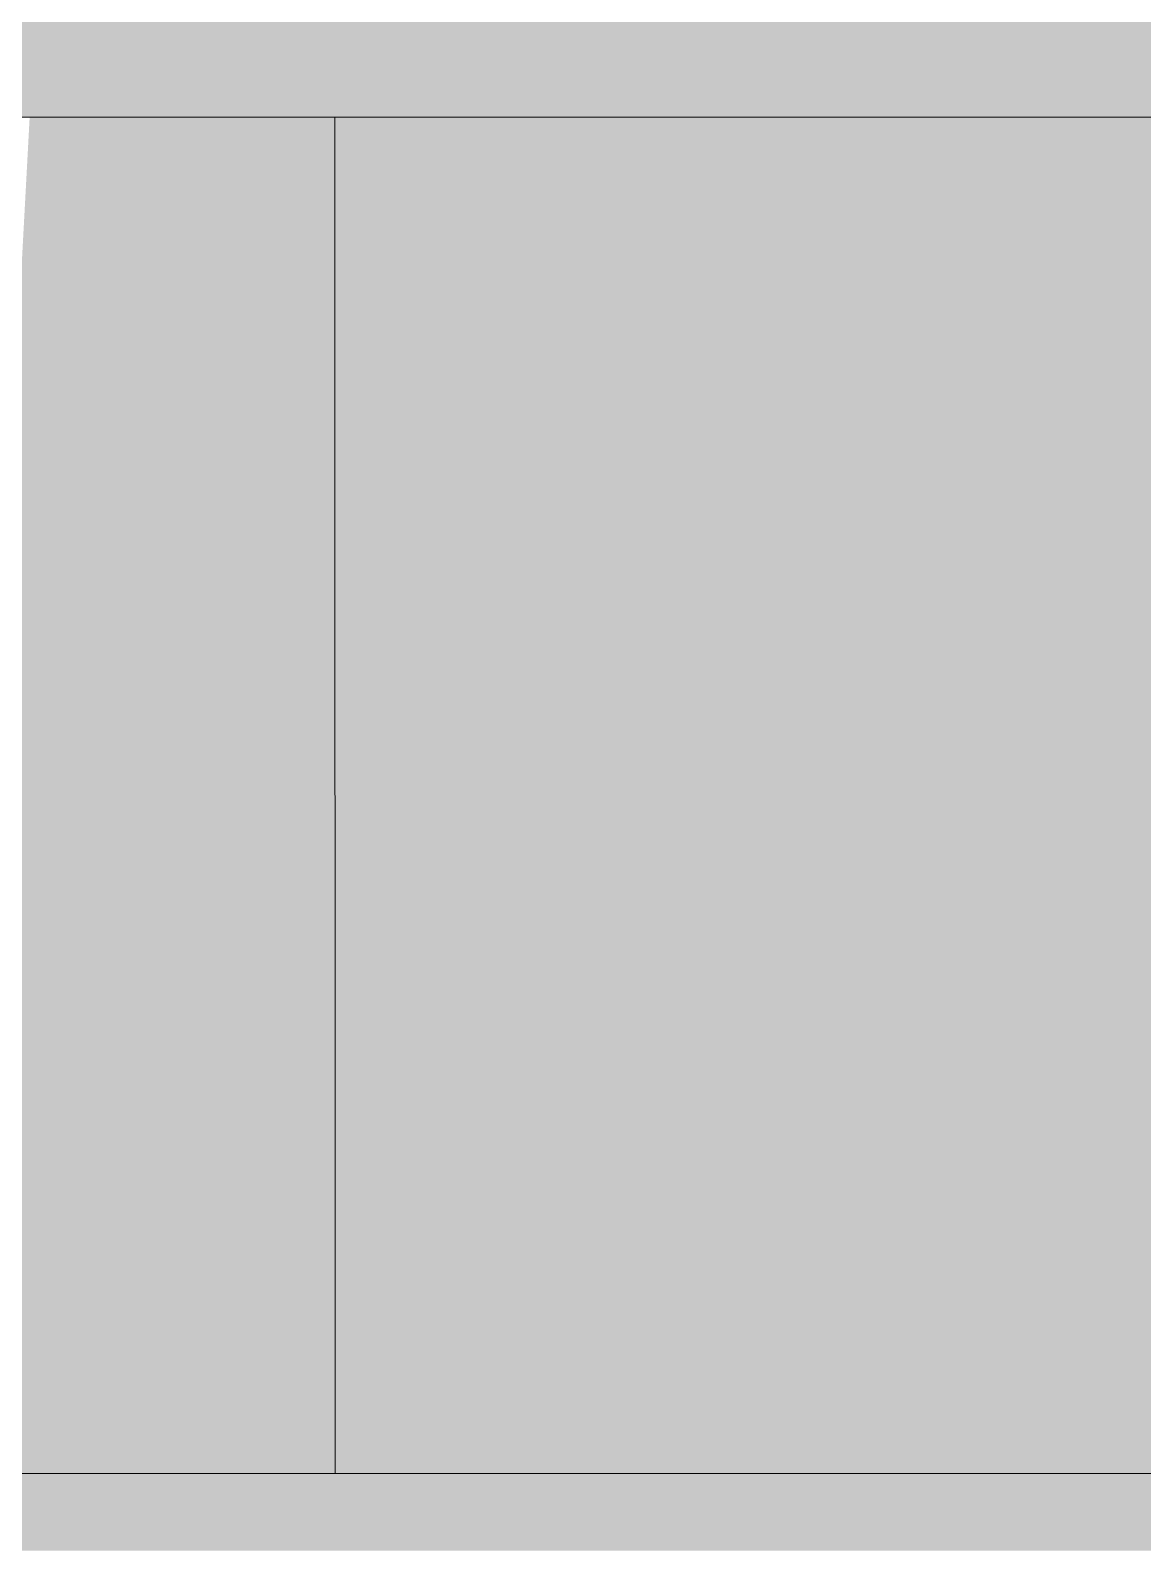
# Model space of a CAD drawing. Header units: millimetres. Extents: x 365175 to 2667127, y -330297 to -162108.
# Drawn here: x 1650822.7 to 1651151.9, y -325772.9 to -325324.4 of the extents above; entities that cross this region are included whole.
import ezdxf

# ---------------------------------------------------------------- set-up
doc = ezdxf.new("R2010")
doc.units = ezdxf.units.MM
doc.header["$MEASUREMENT"] = 0
doc.layers.add('Cars', color=7, linetype='Continuous')

# ---------------------------------------------------------------- blocks, each defined once
blk = doc.blocks.new('Élément de coupe_76_1', base_point=(1275690.65, -327096.82))
at = {"layer": 'Cars', "linetype": 'Continuous', "lineweight": 0, "true_color": 0x000000}
for points in [[(1650822.89, -325346.63), (1650825.42, -325298.8), (1650758.67, -325346.63)], [(1650914.46, -325346.64), (1650914.47, -325298.77), (1650822.89, -325346.63)], [(1650822.89, -325346.63), (1650914.47, -325298.77), (1650825.42, -325298.8)], [(1650914.46, -325346.64), (1651005.6, -325346.64), (1650990.92, -325298.7)], [(1650914.46, -325346.64), (1650990.92, -325298.7), (1650914.47, -325298.77)], [(1651005.6, -325346.64), (1651273.85, -325298.76), (1650990.92, -325298.7)], [(1651273.85, -325346.64), (1651273.85, -325298.76), (1651005.6, -325346.64)], [(1650759.76, -325350.07), (1650822.89, -325346.63), (1650758.67, -325346.63)], [(1650759.76, -325350.07), (1650822.89, -325346.63), (1650758.67, -325346.63)], [(1650823.42, -325350.07), (1650822.89, -325346.63), (1650759.76, -325350.07)], [(1650823.42, -325350.07), (1650822.89, -325346.63), (1650759.76, -325350.07)], [(1650822.89, -325346.63), (1650914.69, -325350.07), (1650914.46, -325346.64)], [(1650822.89, -325346.63), (1650914.69, -325350.07), (1650914.46, -325346.64)], [(1650823.42, -325350.07), (1650914.69, -325350.07), (1650822.89, -325346.63)], [(1650823.42, -325350.07), (1650914.69, -325350.07), (1650822.89, -325346.63)], [(1650914.69, -325350.07), (1651005.6, -325346.64), (1650914.46, -325346.64)], [(1650914.69, -325350.07), (1651005.6, -325346.64), (1650914.46, -325346.64)], [(1651005.6, -325350.07), (1651005.6, -325346.64), (1650914.69, -325350.07)], [(1651005.6, -325350.07), (1651005.6, -325346.64), (1650914.69, -325350.07)], [(1651005.6, -325350.07), (1651273.85, -325346.64), (1651005.6, -325346.64)], [(1651005.6, -325350.07), (1651273.85, -325346.64), (1651005.6, -325346.64)], [(1651273.85, -325350.07), (1651273.85, -325346.64), (1651005.6, -325350.07)], [(1651273.85, -325350.07), (1651273.85, -325346.64), (1651005.6, -325350.07)], [(1650800.86, -325751.57), (1650912.9, -325751.56), (1650829.5, -325350.07), (1650823.42, -325350.07), (1650822.53, -325350.07)], [(1650817.81, -325437.57), (1650847.96, -325438.92), (1650829.5, -325350.07), (1650822.53, -325350.07)], [(1650912.85, -325350.07), (1650829.5, -325350.07), (1650912.9, -325751.56)], [(1650829.5, -325350.07), (1650847.96, -325438.92), (1650861.39, -325439.17), (1650912.86, -325432.32), (1650912.85, -325350.07)], [(1650912.87, -325350.07), (1650912.85, -325350.07), (1650912.85, -325351.77), (1650912.87, -325351.77)], [(1650912.87, -325350.07), (1650912.85, -325350.07), (1650912.85, -325351.77), (1650912.87, -325351.77)], [(1651005.6, -325350.07), (1650912.87, -325350.07), (1650912.9, -325751.56), (1651251.4, -325350.07)], [(1650912.87, -325350.07), (1650912.88, -325432.32), (1650956.88, -325431.59), (1651185.91, -325427.75), (1651251.4, -325350.07)], [(1650912.9, -325751.56), (1651273.85, -325751.56), (1651273.85, -325350.07), (1651251.4, -325350.07)], [(1650912.85, -325351.77), (1650912.85, -325353.51), (1650912.87, -325353.51), (1650912.87, -325351.77)], [(1650912.85, -325351.77), (1650912.85, -325353.51), (1650912.87, -325353.51), (1650912.87, -325351.77)], [(1650912.85, -325353.51), (1650912.85, -325361.63), (1650912.87, -325361.63), (1650912.87, -325353.51)], [(1650912.85, -325353.51), (1650912.85, -325361.63), (1650912.87, -325361.63), (1650912.87, -325353.51)], [(1650912.85, -325361.63), (1650912.85, -325366.85), (1650912.87, -325366.85), (1650912.87, -325361.63)], [(1650912.85, -325361.63), (1650912.85, -325366.85), (1650912.87, -325366.85), (1650912.87, -325361.63)], [(1650912.85, -325366.85), (1650912.86, -325382.9), (1650912.87, -325382.9), (1650912.87, -325366.85)], [(1650912.85, -325366.85), (1650912.86, -325382.9), (1650912.87, -325382.9), (1650912.87, -325366.85)], [(1650912.86, -325382.9), (1650912.86, -325393.22), (1650912.87, -325393.22), (1650912.87, -325382.9)], [(1650912.86, -325382.9), (1650912.86, -325393.22), (1650912.87, -325393.22), (1650912.87, -325382.9)], [(1650912.86, -325393.22), (1650912.86, -325404.05), (1650912.87, -325404.05), (1650912.87, -325393.22)], [(1650912.86, -325393.22), (1650912.86, -325404.05), (1650912.87, -325404.05), (1650912.87, -325393.22)], [(1650912.86, -325404.05), (1650912.86, -325411.01), (1650912.87, -325411.01), (1650912.87, -325404.05)], [(1650912.86, -325404.05), (1650912.86, -325411.01), (1650912.87, -325411.01), (1650912.87, -325404.05)], [(1650912.86, -325411.01), (1650912.87, -325504.39), (1650912.88, -325504.39), (1650912.87, -325411.01)], [(1650912.86, -325411.01), (1650912.87, -325504.39), (1650912.88, -325504.39), (1650912.87, -325411.01)], [(1650912.87, -325504.39), (1650912.87, -325507.81), (1650912.88, -325507.81), (1650912.88, -325504.39)], [(1650912.87, -325504.39), (1650912.87, -325507.81), (1650912.88, -325507.81), (1650912.88, -325504.39)], [(1650912.87, -325507.81), (1650912.87, -325515.76), (1650912.88, -325515.76), (1650912.88, -325507.81)], [(1650912.87, -325507.81), (1650912.87, -325515.76), (1650912.88, -325515.76), (1650912.88, -325507.81)], [(1650912.87, -325515.76), (1650912.88, -325558.45), (1650912.89, -325558.45), (1650912.88, -325515.76)], [(1650912.87, -325515.76), (1650912.88, -325558.45), (1650912.89, -325558.45), (1650912.88, -325515.76)], [(1650912.89, -325558.45), (1650912.88, -325558.45), (1650912.89, -325599.59)], [(1650912.89, -325558.45), (1650912.88, -325558.45), (1650912.89, -325599.59)], [(1650912.9, -325751.56), (1650800.78, -325757.54), (1650912.89, -325757.54)], [(1650800.78, -325757.54), (1650912.9, -325751.56), (1650800.86, -325751.57)], [(1650912.89, -325757.54), (1651273.85, -325757.54), (1651273.85, -325751.56)], [(1651273.85, -325751.56), (1650912.9, -325751.56), (1650912.89, -325757.54)], [(1650912.88, -325763.52), (1650800.78, -325757.54), (1650800.7, -325763.52)], [(1650912.89, -325757.54), (1650800.78, -325757.54), (1650912.88, -325763.52)], [(1650912.89, -325757.54), (1650912.88, -325763.52), (1651273.85, -325763.52)], [(1651273.85, -325763.52), (1651273.85, -325757.54), (1650912.89, -325757.54)], [(1650912.88, -325763.52), (1650800.7, -325763.52), (1650800.64, -325774.35)], [(1650912.87, -325774.34), (1650912.88, -325763.52), (1650800.64, -325774.35)], [(1651273.85, -325774.34), (1651273.85, -325763.52), (1650912.87, -325774.34)], [(1650912.87, -325774.34), (1651273.85, -325763.52), (1650912.88, -325763.52)]]:
    blk.add_hatch(color=18, dxfattribs=at).paths.add_polyline_path(points)
at = {"layer": 'Cars', "color": 7, "linetype": 'Continuous', "lineweight": 13}
for p, q in [((1650759.76, -325350.07), (1650823.42, -325350.07)), ((1650823.42, -325350.07), (1650914.69, -325350.07)), ((1650912.85, -325350.07), (1650912.9, -325751.56)), ((1650912.9, -325751.56), (1650912.87, -325350.07)), ((1650914.69, -325350.07), (1651005.6, -325350.07)), ((1651005.6, -325350.07), (1651273.85, -325350.07)), ((1650800.86, -325751.57), (1650912.9, -325751.56)), ((1650912.9, -325751.56), (1651273.85, -325751.56))]:
    blk.add_line(p, q, dxfattribs=at)

msp = doc.modelspace()

# ---------------------------------------------------------------- block references
at = {"layer": 'Cars', "lineweight": 0}
msp.add_blockref('Élément de coupe_76_1', (1275690.645, -327096.824), dxfattribs=at)

doc.saveas('drawing.dxf')
